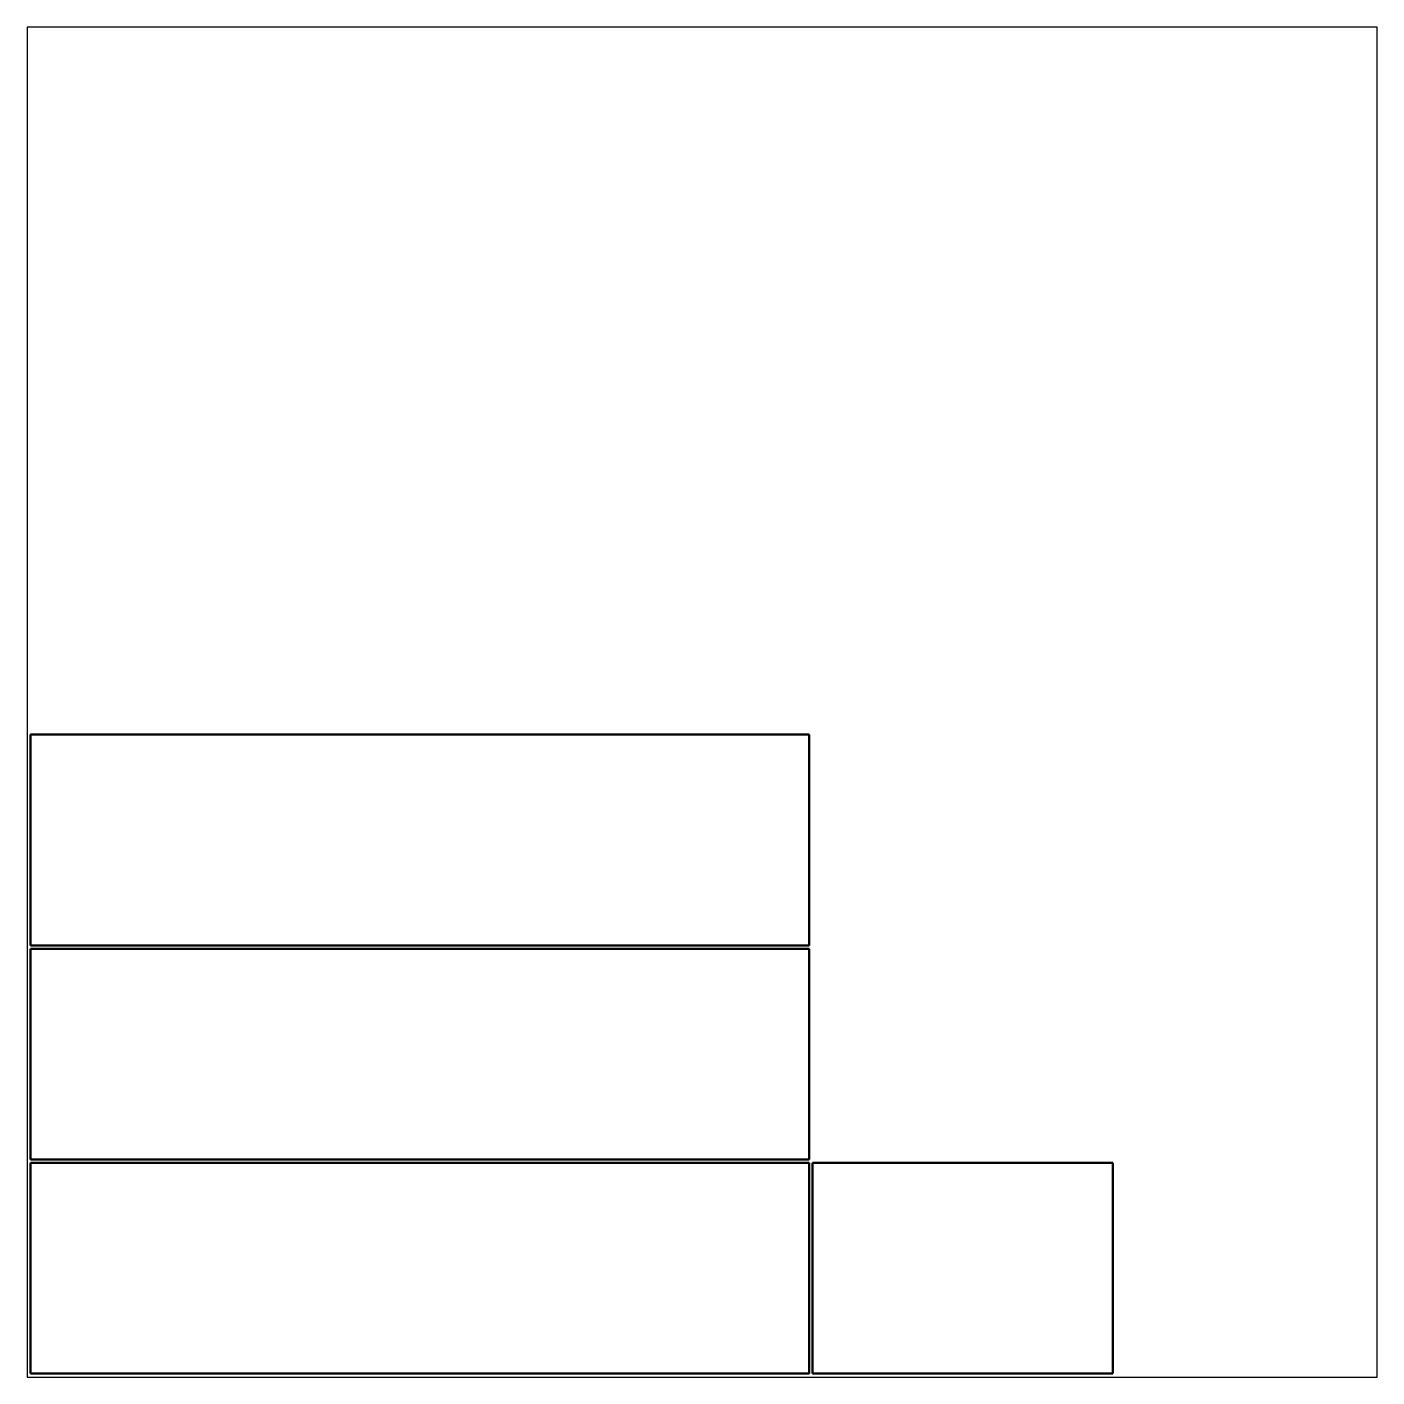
# Model space of a CAD drawing. Extents: x 0 to 2000, y 0 to 2000.
import ezdxf

# ---------------------------------------------------------------- set-up
doc = ezdxf.new("R2010")
doc.units = 0
doc.layers.add('Outline', color=7, linetype='Continuous', lineweight=50)

msp = doc.modelspace()

# ---------------------------------------------------------------- linework, layer by layer
msp.add_lwpolyline([(0, 0), (2000, 0), (2000, 2000), (0, 2000)], close=True)
at = {"layer": 'Outline'}
for p, q in [((5, 951.75), (1158.8, 951.75)), ((5, 639.5), (5, 951.75)), ((1158.8, 951.75), (1158.8, 639.5)), ((1158.8, 639.5), (5, 639.5)), ((5, 634.5), (1158.8, 634.5)), ((5, 322.25), (5, 634.5)), ((1158.8, 634.5), (1158.8, 322.25)), ((1158.8, 322.25), (5, 322.25)), ((5, 317.25), (1158.8, 317.25)), ((5, 5), (5, 317.25)), ((1158.8, 317.25), (1158.8, 5)), ((1163.8, 317.25), (1608.8, 317.25)), ((1163.8, 5), (1163.8, 317.25)), ((1608.8, 317.25), (1608.8, 5)), ((1158.8, 5), (5, 5)), ((1608.8, 5), (1163.8, 5))]:
    msp.add_line(p, q, dxfattribs=at)

doc.saveas('drawing.dxf')
